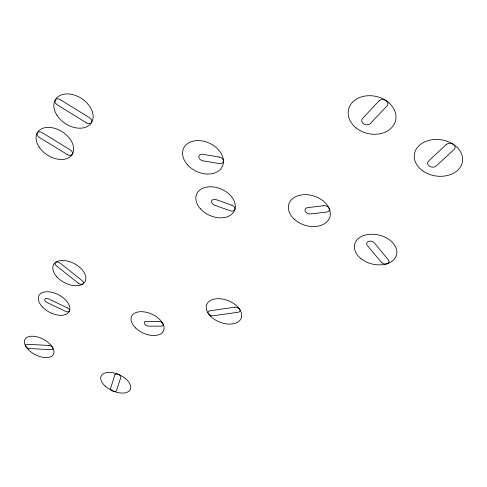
<?xml version="1.0" encoding="UTF-8"?>
<svg xmlns="http://www.w3.org/2000/svg" width="487" height="487" viewBox="0 0 487 487"><rect width="100%" height="100%" fill="white"/><g stroke="black" fill="none" stroke-linecap="round" stroke-linejoin="round"><path stroke-width="0.73" d="M114.871 374.856L110.646 388.2A3.178 1.704 24.6 0 0 113.051 391.049A3.178 1.704 24.6 0 0 116.503 390.641L120.843 377.34A3.239 1.778 24.6 0 0 118.408 374.393A3.239 1.778 24.6 0 0 114.871 374.856M379.044 100.864L362.547 118.505A4.797 3.75 13.6 0 0 363.752 123.881A4.797 3.75 13.6 0 0 370.339 123.534L386.982 106.02A4.907 3.902 11.9 0 0 385.844 100.438A4.907 3.902 11.9 0 0 379.044 100.864M446.281 144.529L428.548 161.081A4.821 3.616 9 0 0 429.467 166.225A4.821 3.616 9 0 0 436.182 166.006L454.054 149.576A4.949 3.756 7.3 0 0 453.208 144.237A4.949 3.756 7.3 0 0 446.281 144.529M234.789 307.2L209.812 310.797A3.677 2.271 22 0 0 208.418 313.695A3.677 2.271 22 0 0 213.184 315.765L238.125 312.258A3.744 2.344 21 0 0 239.647 309.3A3.744 2.344 21 0 0 234.789 307.2M323.648 205.733L307.681 207.632A4.298 3.056 17.8 0 0 305.258 211.297A4.298 3.056 17.8 0 0 310.663 213.927L326.588 212.095A4.346 3.105 16.8 0 0 329.121 208.381A4.346 3.105 16.8 0 0 323.648 205.733M158.701 321.377L146.337 321.371A3.506 2.082 24.4 0 0 144.426 323.685A3.506 2.082 24.4 0 0 148.687 326.138L161.008 326.168A3.531 2.106 23.9 0 0 162.993 323.837A3.531 2.106 23.9 0 0 158.701 321.377M48.822 345.435L27.156 344.291A3.202 1.717 27.7 0 0 25.714 346.269A3.202 1.717 27.7 0 0 29.616 348.534L51.226 349.727A3.232 1.759 27.1 0 0 52.766 347.73A3.232 1.759 27.1 0 0 48.822 345.435M219.278 157.051L202.787 154.3A4.28 3.099 25.3 0 0 198.799 156.82A4.28 3.099 25.3 0 0 202.982 160.826L219.375 163.595A4.304 3.129 24.2 0 0 223.46 161.075A4.304 3.129 24.2 0 0 219.278 157.051M231.769 205.191L216.167 199.658A4.127 2.873 23.5 0 0 211.583 201.143A4.127 2.873 23.5 0 0 214.773 205.283L230.278 210.792A4.133 2.885 22.5 0 0 234.929 209.325A4.133 2.885 22.5 0 0 231.769 205.191M67.084 307.711L48.536 298.86A3.421 1.966 28.1 0 0 44.767 299.243A3.421 1.966 28.1 0 0 47.172 302.567L65.617 311.37A3.421 1.966 27.3 0 0 69.434 311.01A3.421 1.966 27.3 0 0 67.084 307.711M67.352 154.556L39.423 137.468A4.127 2.764 33.5 0 1 37.243 132.896A4.127 2.764 33.5 0 1 42.095 132.628L70.189 149.832A4.091 2.752 31.9 0 1 72.253 154.324A4.091 2.752 31.9 0 1 67.352 154.556M86.406 122.821L57.417 104.906A4.298 2.989 34.4 0 1 55.214 100.024A4.298 2.989 34.4 0 1 60.315 99.658L89.474 117.708A4.255 2.983 32.5 0 1 91.556 122.505A4.255 2.983 32.5 0 1 86.406 122.821M78.261 283.13L56.51 265.908A3.592 2.155 28.6 0 1 55.621 262.383A3.592 2.155 28.6 0 1 60.236 263.217L82.06 280.549A3.555 2.125 27.5 0 1 82.857 283.982A3.555 2.125 27.5 0 1 78.261 283.13M381.26 262.237L367.32 245.436A4.328 2.995 14.2 0 1 368.525 241.369A4.328 2.995 14.2 0 1 374.43 242.989L388.37 259.906A4.298 2.922 13.5 0 1 387.116 263.851A4.298 2.922 13.5 0 1 381.26 262.237M56.967 115.236A21.379 14.933 33.4 0 0 90.953 123.394A21.379 14.933 33.4 0 0 72.569 94.575A21.379 14.933 33.4 0 0 56.967 115.236M39.173 147.098A20.533 13.788 32.7 0 0 71.699 155.146A20.533 13.788 32.7 0 0 53.673 128.069A20.533 13.788 32.7 0 0 39.173 147.098M105.101 386.057A16.047 8.705 24.6 0 0 130.26 389.551A16.047 8.705 24.6 0 0 111.864 372.573A16.047 8.705 24.6 0 0 105.101 386.057M42.381 306.92A17.112 9.819 27.8 0 0 69.13 311.65A17.112 9.819 27.8 0 0 50.672 292.06A17.112 9.819 27.8 0 0 42.381 306.92M135.696 328.025A17.538 10.397 24.4 0 0 163.48 330.959A17.538 10.397 24.4 0 0 143.519 311.796A17.538 10.397 24.4 0 0 135.696 328.025M210.908 316.587A18.549 11.542 21.5 0 0 240.931 318.821A18.549 11.542 21.5 0 0 220.045 298.744A18.549 11.542 21.5 0 0 210.908 316.587M56.851 276.805A17.873 10.714 28.1 0 0 85 281.73A17.873 10.714 28.1 0 0 66.208 260.776A17.873 10.714 28.1 0 0 56.851 276.805M28.27 349.575A16.083 8.693 27.4 0 0 53.339 354.524A16.083 8.693 27.4 0 0 35.935 336.596A16.083 8.693 27.4 0 0 28.27 349.575M422.917 170.98A24.326 18.299 8.5 0 0 462.297 162.561A24.326 18.299 8.5 0 0 430.143 140.067A24.326 18.299 8.5 0 0 422.917 170.98M356.21 127.996A24.161 18.999 13.1 0 0 395.511 120.831A24.161 18.999 13.1 0 0 364.489 96.14A24.161 18.999 13.1 0 0 356.21 127.996M361.244 258.865A21.592 14.86 13.9 0 0 396.357 255.45A21.592 14.86 13.9 0 0 369.201 234.35A21.592 14.86 13.9 0 0 361.244 258.865M294.854 219.753A21.495 15.28 17.8 0 0 329.742 217.397A21.495 15.28 17.8 0 0 303.438 194.715A21.495 15.28 17.8 0 0 294.854 219.753M200.394 208.813A20.631 14.379 23.5 0 0 234.131 211.279A20.631 14.379 23.5 0 0 212.198 186.831A20.631 14.379 23.5 0 0 200.394 208.813M187.434 164.716A21.416 15.511 25.3 0 0 222.291 166.609A21.416 15.511 25.3 0 0 199.274 140.603A21.416 15.511 25.3 0 0 187.434 164.716"/></g></svg>
